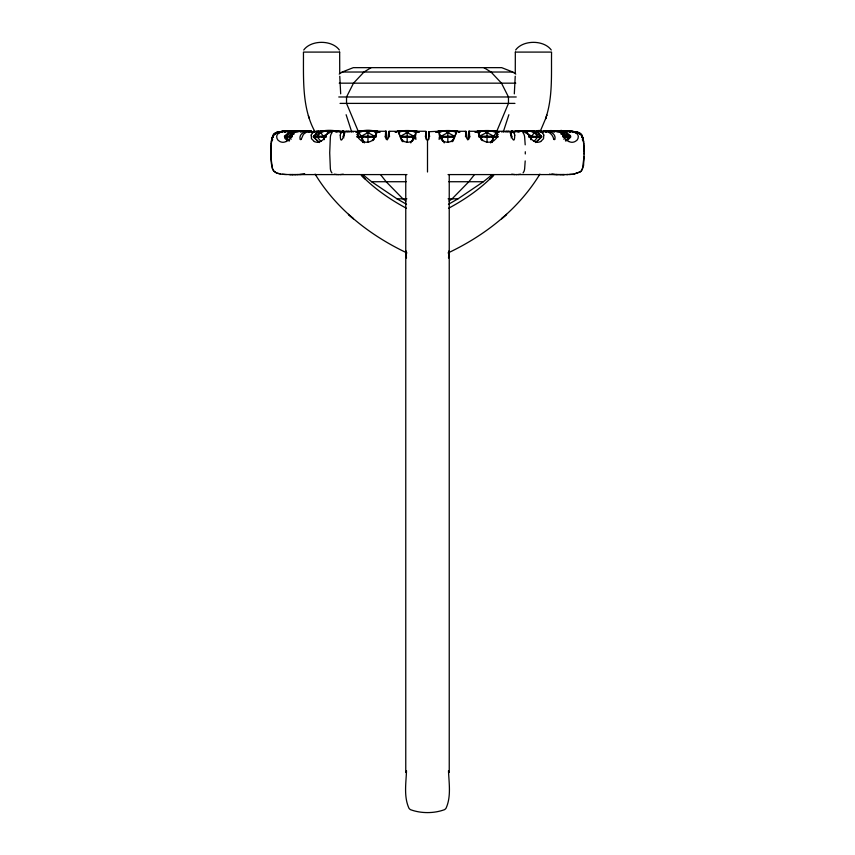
<?xml version="1.0" encoding="UTF-8"?>
<svg xmlns="http://www.w3.org/2000/svg" width="855" height="855" viewBox="0 0 855 855"><rect width="100%" height="100%" fill="white"/><g stroke="black" fill="none" stroke-linecap="round" stroke-linejoin="round"><path stroke-width="1.28" d="M270.96 152.575L270.96 152.019M298.213 131.595A44.417 32.597 63.2 0 1 300.062 131.371L309.04 131.253L309.04 132.14M339.67 52.091L339.724 72.921M331.312 131.328L343.571 131.264L343.571 133.156A3.709 1.069 90 0 0 344.009 136.18L342.834 136.18M348.124 132.151L348.135 131.275L348.808 131.456A28.13 7.738 -89.9 0 1 349.952 132.097M425.801 132.247L425.833 131.264L415.455 131.264L415.498 133.156M425.811 132.407L425.801 131.734M425.833 132.151L425.833 134.716M429.167 132.91L429.178 135.09M429.167 132.44L429.167 131.595M479.185 135.55A3.623 0.631 -89.9 0 1 479.046 133.284L479.27 131.328L468.871 131.275L468.871 136.18M503.499 132.151L503.499 131.275L502.473 131.595A24.218 6.658 -89.9 0 0 501.735 132.055M508.052 132.151L508.062 131.264L508.789 131.456A27.862 7.663 -89.9 0 1 510.072 132.204C511.076 135.913 514.603 145.991 514.731 135.347M535.764 132.899C534.364 129.137 544.058 130.462 543.641 132.14M385.755 131.264L385.829 136.18L385.178 136.18M375.815 135.55A3.623 0.631 89.9 0 0 375.954 133.284L375.73 131.264L386.129 131.275L386.129 136.18M429.167 133.049L428.312 139.333A1.112 1.079 -7.1 0 1 427.938 139.611M439.502 133.156L439.545 131.264L429.199 131.681M525.291 153.964L525.291 151.741M375.73 131.371L375.805 134.801L375.954 132.322M399.488 134.801L399.264 131.328L388.993 131.264L388.993 136.18L389.645 136.18M584.008 156.497L584.04 153.686M584.04 153.964L584.029 151.527M270.971 150.384L270.96 153.547M496.028 133.284L495.986 131.264L523.688 131.328M566.78 133.284L566.747 131.253L571.204 131.328M319.236 132.899L319.257 131.253L306.475 132.097L303.418 134.321L301.216 139.28M399.21 133.027L399.253 131.264M270.971 150.886L270.982 149.732M515.276 72.921L515.33 52.091M288.338 140.819C277.8 135.475 292.485 134.438 295.83 130.676M285.153 136.415L289.578 140.776M289.279 140.776L285.72 137.238L285.73 136.191L288.883 132.557L293.34 130.676L310.376 130.847L313.678 132.322L315.645 131.766M285.72 137.238L286.468 136.394L285.73 136.191M286.457 137.003L289.503 136.169L292.121 136.469M292.121 136.928L289.492 137.217L288.359 136.394M290.753 136.992L290.753 136.394M318.22 141.663L313.774 137.238L313.785 136.191L316.927 132.557C324.494 129.5 334.081 129.757 341.733 132.322M313.197 137.024L314.512 137.003L314.512 136.394L313.208 136.415M314.512 137.003L317.547 136.169L326.439 136.501M326.439 136.96L317.536 137.217L316.414 136.394M318.797 136.992L318.808 136.394M321.63 137.003L321.64 136.394M323.992 139.718L323.179 136.191L320.732 132.504L321.395 130.676L316.927 132.557L315.356 134.438M324.782 137.024L324.793 136.415M270.982 150.309L270.992 149.208M541.589 131.413L541.578 132.119M270.982 149.657L271.003 148.546M429.146 134.801L428.825 138.938M545.96 132.14C545.234 130.708 554.585 129.383 553.816 132.14M584.008 156.347L583.986 157.598M270.992 149.144L271.035 147.445M429.798 136.18L429.135 136.18L429.167 132.653A7.984 0.802 -85.6 0 0 429.178 133.113M514.999 132.076L515.009 131.296L513.289 131.638M497.567 134.801L497.45 133.359M515.234 76.234L514.315 93.858M583.997 156.786L582.479 168.809A8.048 7.439 -90 0 1 580.898 171.438C580.695 171.802 584.371 165.785 583.623 163.615A65.343 65.343 0 0 0 583.901 159.8L583.976 157.748M284.213 131.307L288.253 131.253L288.221 133.284M522.961 132.14L522.982 131.253M271.014 148.481L271.056 146.782M429.114 136.159L429.167 135.603M359.015 131.392L342.524 131.275L343.293 131.51M479.27 131.264L479.42 135.528M525.205 160.932L524.639 168.809A8.048 3.078 -90 0 1 523.987 171.438L523.078 172.892M439.203 133.359L439.256 134.801M479.121 132.91L479.078 131.51M359.004 131.649L358.972 133.284M439.523 131.894L439.534 131.285M271.046 147.295L271.259 143.394M271.067 146.707L271.099 145.906A72.985 72.985 0 0 1 271.238 143.661C271.142 138.606 273.408 132.45 279.125 131.927M449.067 250.804L448.533 258.028M375.762 133.904L375.591 135.464M376.467 130.836L379.802 132.226C372.524 129.704 363.396 129.725 356.108 132.204C363.461 129.981 372.449 129.971 379.791 132.215M398.654 130.804L415.68 130.762L419.014 132.204C411.661 129.981 402.673 129.981 395.331 132.204L398.654 130.836L395.331 132.215M415.68 130.836L419.003 132.215M439.31 130.804L456.346 130.762L459.669 132.204C452.327 129.981 443.339 129.981 435.986 132.204L439.32 130.836L435.997 132.215M456.346 130.836L459.669 132.215M478.533 130.804L495.558 130.762L498.893 132.204C491.54 129.981 482.551 129.981 475.198 132.204L478.533 130.836L475.209 132.215M375.922 131.691L375.773 132.653M284.736 137.024L284.405 136.244C288.21 132.386 298.887 126.401 289.503 136.169L291.106 139.29M312.577 131.873L310.376 130.847M340.632 131.873L338.42 130.847M389.303 136.18L389.42 131.424A26.804 0.641 90 0 1 389.527 131.991M468.711 132.247L467.749 139.814M385.584 132.247C384.611 143.768 389.837 140.37 388.907 131.606M479.206 132.194L479.195 134.801L479.153 133.914M271.27 143.213L273.044 135.774M357.55 133.359L357.433 134.801M415.744 134.801L415.797 133.359M271.398 141.951L271.42 141.759A28.621 28.621 0 0 1 271.73 139.707L271.922 138.841M497.557 135.058L496.381 138.286L493.72 140.84A9.897 9.726 8.9 0 1 483.332 140.744L480.596 138.286L479.27 135.047M455.512 134.801L455.736 131.328L466.007 131.264L466.007 136.18L465.355 136.18M406.51 770.783C406.029 783.137 403.699 796.775 408.989 808.296A7.289 7.289 0 0 0 410.475 809.664C420.981 813.575 434.019 813.575 444.525 809.664A7.289 7.289 0 0 0 446.011 808.296C451.301 796.775 448.971 783.137 448.49 770.783M271.559 140.712L271.73 139.739L272.724 139.718M340.269 135.347C340.397 145.981 343.902 135.934 344.928 132.247A27.862 7.663 89.9 0 1 346.211 131.488L346.938 131.264L346.948 132.151M415.712 135.047L414.579 138.275L412.249 140.819A7.77 7.62 -10.6 0 1 403.09 140.797L400.728 138.275L399.531 135.047M455.469 135.047L454.272 138.275L451.921 140.819A7.77 7.62 10.6 0 1 442.794 140.765L440.421 138.275L439.288 135.047M271.698 139.857L273.344 135.272M271.751 139.589L273.493 135.058A6.402 6.402 0 0 1 274.551 133.904L278.217 132.14A25.885 24.731 89.7 0 1 281.081 131.606L283.358 131.36L282.599 131.424M375.73 135.047L374.405 138.286L371.722 140.829A9.897 9.726 -8.9 0 1 361.302 140.797L358.619 138.286L357.443 135.058M271.805 139.333L272.061 138.275L271.901 138.927M503.819 130.27L508.875 114.72M271.933 138.777L273.493 135.047A5.055 4.168 -48.5 0 1 273.6 134.737M271.954 138.67L272.809 136.212M311.22 135.058L311.487 138.713L314.298 141.556M385.744 131.307L385.712 131.403A28.13 0.673 90 0 0 385.584 131.948M272.328 137.441L272.114 138.104L272.446 137.099M272.189 137.815L272.435 137.153M546.612 115.585C552.779 95.023 551.219 73.284 551.561 52.091L515.351 52.091M545.725 118.375L540.2 131.435M531.008 139.718L531.821 136.191L534.268 132.504L533.606 130.676L516.58 130.847L513.267 132.322M373.763 139.75L374.608 136.234L376.489 133.498M412.559 140.989L413.82 136.234L415.701 133.498M453.225 140.989L454.475 136.234L456.356 133.498M492.02 142.219L493.688 136.234L496.199 132.578L495.558 130.762L498.882 132.215M469.652 137.463L469.652 136.415M492.02 142.464L492.854 140.06M468.85 131.307L468.829 131.403A26.569 0.631 89.9 0 0 468.7 132.172M385.349 136.415L385.349 137.463M340.621 133.893L341.551 132.247A23.961 6.594 -90 0 1 342.417 131.638L343.571 131.264M303.739 50.017C311.113 39.79 331.986 39.79 339.36 50.017M515.64 50.017C523.014 39.79 543.887 39.79 551.261 50.017M428.761 139.098L428.355 139.814M272.574 136.768L273.504 135.047M496.285 132.429L508.469 103.391L508.469 96.978L501.49 83.17L491.016 72.023L483.877 67.652M272.713 136.415L272.521 136.886A8.048 7.439 90 0 1 274.102 134.267L275.224 133.401M530.634 139.493L531.821 137.238L541.803 137.024M372.791 140.648L374.608 137.27L376.147 137.057M410.795 142.892L413.82 137.27L415.359 136.458L400.525 136.234L398.644 133.498M452.06 141.77L454.475 137.27L441.18 137.27L439.641 136.458L454.475 136.234L444.311 130.697L438.679 132.578M490.674 142.892L493.688 137.27L498.07 137.078M539.89 174.121C518.483 209.336 484.956 235.478 448.052 252.941M292.367 135.058L289.514 139.13L286.318 141.545M375.227 135.656L376.489 133.743M561.094 134.353L562.323 132.504L561.66 130.676L544.624 130.847L541.322 132.322L539.355 131.766M292.538 134.801L293.789 133.359M327.454 133.337L324.205 138.638L321.106 141.289M534.225 141.353L537.464 137.217L537.453 136.169L534.268 132.504L531.115 130.676M563.894 139.29L565.497 136.169L562.323 132.504L559.17 130.676M474.279 174.837L468.85 181.73L452.113 198.82L449.035 201.011M286.51 135.379L288.883 132.557M357.23 134.427L359.442 130.762L356.118 132.215M274.113 134.321L275.054 133.519L273.685 134.801L276.657 132.653M331.932 132.792L331.056 134.214A8.048 3.078 90 0 0 330.361 136.907L329.709 152.853L330.361 168.809A8.048 3.078 90 0 0 331.013 171.438L331.932 172.913M493.795 175.083C480.734 188.634 465.077 199.418 448.544 208.289M489.594 179.261L493.014 175.863M536.78 141.663L541.226 137.238L541.215 136.191L538.073 132.557L533.606 130.676L538.073 132.557L539.644 134.438M565.721 140.776C568.949 136.255 574.036 135.026 566.662 140.819M312.353 133.359L311.316 134.801A5.269 4.457 30.2 0 0 311.188 135.047M535.444 142.55L541.226 137.238M565.422 140.776L569.28 137.238L569.27 136.191L566.117 132.557C552.138 126.775 570.894 133.914 570.595 136.244L570.606 137.292L569.858 137.121L569.847 136.415L562.323 132.504L556.68 130.676L554.339 131.937M448.48 204.292L458.013 198.82L483.385 181.73L491.978 174.837M339.221 74.107L342.214 72.023L353.307 67.652L501.693 67.652L512.786 72.023L515.779 74.107M328.609 132.247L330.639 131.456M371.123 67.652L363.984 72.023L353.51 83.17L346.532 96.978L346.532 103.391L358.715 132.429M516.997 132.055L519.071 130.804M545.052 132.055L547.125 130.804M323.885 130.676L313.785 136.191M279.051 133.027C275.267 134.598 276.315 140.167 279.874 141.503A14.396 10.132 -82 0 0 283.037 142.293A13.969 9.694 -78.3 0 0 286.297 141.406M356.93 136.479L361.312 136.234L371.476 130.697L377.108 132.578M442.441 140.989L441.18 136.234L451.355 130.697L455.854 132.204L455.79 133.027M478.853 136.458L490.567 130.697L496.199 132.578L497.77 134.427M563.349 132.044L565.689 130.762L570.21 132.215M540.702 141.556L543.513 138.713L543.78 135.058M323.179 136.191L329.88 132.557L326.375 130.676L320.732 132.504L317.547 136.169L317.536 137.217L320.775 141.353M275.567 133.188L276.101 132.899M303.012 131.959L305.374 130.751L308.74 131.916M331.056 131.959L333.429 130.751L336.795 131.916M295.21 132.44L297.091 131.788M514.368 131.873L516.58 130.922L533.616 130.751M542.423 131.873L544.635 130.922L561.66 130.751M280.985 132.076L284.33 130.697L301.366 130.901M276.892 132.557L277.822 132.247A16.331 16.331 0 0 1 278.794 131.991A16.384 16.384 0 0 0 277.822 132.247A8.326 8.326 0 0 0 273.397 134.93M569.847 136.415L570.595 136.244L569.847 136.522M518.205 131.916L521.571 130.751L523.944 131.959M546.26 131.916L549.626 130.751L551.988 131.959M477.892 132.792L480.147 132.033M399.146 132.204L403.646 130.697L413.82 136.234M477.892 132.578L483.524 130.697L493.688 136.234L498.07 136.479M284.79 132.215L289.311 130.762L291.651 132.044M528.561 136.501L541.792 136.415M562.879 136.469L569.27 136.191M334.187 131.51L334.882 131.36M343.293 174.196L340.13 174.58M511.707 131.51L512.776 131.296M520.727 174.217L517.852 174.559M278.88 131.98L281.584 131.531M279.04 131.937L280.29 131.713A22.401 21.407 89.4 0 0 277.811 132.236A7.919 7.909 0 0 0 272.873 135.656M569.28 137.238L562.879 136.928M356.93 137.078L374.608 137.27M413.82 137.27L400.525 137.27L400.525 136.234L410.689 130.697L416.321 132.578M478.853 137.057L493.688 137.27M281.156 131.585L282.46 131.446M374.608 136.234L364.433 130.697L358.801 132.578L361.312 136.234L376.147 136.458M478.511 133.498L480.392 136.234L493.688 136.234M304.23 174.131L304.84 174.057L302.072 174.345M573.705 174.142L580.449 171.812L573.662 174.142M284.736 136.501L285.153 136.522M285.346 131.467L281.498 132.097A12.408 11.478 63.2 0 0 279.029 132.995M540.702 131.381L541.589 131.296M318.274 131.328L319.257 131.253M283.507 131.349L282.952 131.392A27.916 27.916 0 0 0 277.811 132.204M283.561 131.349L282.93 131.403A20.958 20.819 -39.4 0 0 275.15 133.027A20.873 20.851 -15.7 0 1 282.631 131.595A21.471 21.375 -41.4 0 0 275.192 133.134A19.099 18.66 34.1 0 1 281.594 131.809M301.719 174.377L300.992 174.42M286.831 131.328L288.253 131.253M309.04 131.253C304.476 130.933 298.876 134.064 300.062 139.28A1.09 0.727 -71.7 0 0 300.223 139.525M342.224 131.296L342.588 132.108M284.533 131.285L284.875 132.151M570.392 174.431L572.957 174.228A62.864 62.864 0 0 1 568.457 174.495L567.485 174.538M300.704 174.441L299.891 174.473M570.306 174.431L569.12 174.484M519.017 131.264L519.017 132.108M568.105 174.516L566.94 174.548M297.219 174.559L299.752 174.484A60.897 60.897 0 0 0 303.461 174.228M567.399 174.538L565.989 174.57M297.444 174.559L295.541 174.591M566.299 174.559L563.723 174.591M553.634 130.901L570.67 130.697L574.015 132.076M516.73 174.591L516.163 174.591M582.276 139.718L583.27 139.707L583.933 146.707M564.471 174.58L448.052 174.591M294.9 174.591L295.606 174.58M564.15 174.58L561.778 174.591M292.528 174.591L295.039 174.591M562.708 174.591L563.392 174.591M512.166 136.18L510.991 136.18A3.709 1.069 -90 0 0 511.408 133.156L511.429 131.264L512.231 131.264M339.649 52.091L303.45 52.091C303.611 78.671 301.783 107.634 314.8 131.435M342.214 72.023L512.786 72.023M339.221 83.17L515.779 83.17M338.762 96.978L516.238 96.978M340.055 103.391L514.945 103.391M310.365 130.922L293.34 130.751M338.42 130.922L321.384 130.751M425.202 136.18L425.865 136.18L426.688 139.333A1.112 1.079 7.1 0 0 427.062 139.611M469.823 136.18L469.171 136.18L469.245 131.264M406.948 174.591L290.176 174.591L290.743 174.58M562.034 174.591L560.239 174.591M363.022 174.837L371.615 181.73L406.157 181.73M448.843 181.73L483.385 181.73M371.615 181.73L396.987 198.82L406.884 198.82M448.116 198.82L458.013 198.82M292.966 174.591L289.108 174.57M338.933 174.591L338.452 174.591M291.833 174.591L292.292 174.591M560.527 174.591L557.781 174.559M289.802 174.57L286.468 174.506M556.819 174.538L557.631 174.559M515.02 174.58L511.707 174.196M557.118 174.548L556.295 174.527M337.436 174.57L334.241 174.206M556.445 174.527L555.697 174.506M286.639 174.516L286.543 174.506A62.864 62.864 0 0 1 282.043 174.238L285.559 174.473M556.145 174.516L555.248 174.484A60.897 60.897 0 0 1 551.539 174.228L554.585 174.452M528.561 136.96L531.821 137.238M566.747 131.253L568.169 131.328M335.94 131.264L335.983 132.108M512.412 131.275L512.412 132.108M570.777 131.307L572.401 131.424M553.837 131.253L554.948 131.328A44.417 32.597 -63.2 0 1 556.787 131.595M545.96 131.253C550.513 130.965 556.135 134.053 554.938 139.28A1.09 0.727 71.7 0 1 554.777 139.525M543.641 131.253C548.75 130.868 552.768 134.395 553.784 139.28M315.388 136.928L316.403 136.992M287.333 136.928L288.349 136.992M535.743 131.253L536.726 131.328M314.512 136.394L315.388 136.469M286.468 136.394L287.344 136.469M571.567 131.36L579.84 133.444M583.591 141.877L583.591 141.812A28.621 28.621 0 0 0 583.27 139.707L581.314 134.801L577.178 132.247A27.916 27.916 0 0 0 572.07 131.446L570.125 131.264L570.125 132.151M313.411 131.296L314.298 131.381M572.936 131.478L576.206 131.991A16.331 16.331 0 0 1 577.178 132.247L581.314 134.801M569.654 131.467L573.502 132.097A12.408 11.478 -63.2 0 1 575.971 132.995M573.63 131.563L574.271 131.649M549.979 174.025L549.808 174.003M574.667 131.702L574.699 131.713A22.401 21.407 -89.4 0 1 577.189 132.236A8.326 8.326 0 0 1 581.603 134.93M574.955 131.745L575.832 131.916M520.118 131.36L520.813 131.51M511.429 131.264L512.583 131.627A23.961 6.594 90 0 1 513.449 132.226L514.379 133.893M524.361 131.456L526.391 132.247M557.909 131.788L559.79 132.44M582.127 135.656A7.919 7.909 0 0 0 577.178 132.29L576.783 132.14A25.885 24.731 -89.7 0 0 573.919 131.606M341.754 131.649L340.023 131.296L340.001 132.076M374.853 132.033L377.108 132.792M568.682 141.545L565.486 139.13L562.633 135.058M406.948 252.941C370.044 235.478 336.517 209.336 315.11 174.121M541.215 136.191L534.268 132.504L528.625 130.676L525.12 132.557L531.821 136.191M300.661 131.937L298.32 130.676L292.677 132.504L293.906 134.353M406.456 208.289C389.923 199.418 374.266 188.634 361.205 175.083M396.987 198.82L406.52 204.292M575.949 133.027C579.754 134.62 578.653 140.231 575.126 141.503A14.396 10.132 82 0 1 571.963 142.293A13.969 9.694 78.3 0 1 568.703 141.406M533.894 141.289L530.795 138.638L527.546 133.337M335.93 130.804L338.003 132.055M307.875 130.804L309.948 132.055M579.872 133.466L580.887 134.321A8.048 7.439 -90 0 1 582.469 136.907L583.249 139.589M405.965 201.011L402.887 198.82L386.15 181.73L380.721 174.837M561.211 133.359L562.462 134.801M313.774 137.238L319.556 142.55M542.647 133.359L543.684 134.801A5.269 4.457 -30.2 0 1 543.812 135.047M361.986 175.863L365.406 179.261M523.068 132.792L523.976 134.299A8.048 3.078 -90 0 1 524.639 136.907L525.205 144.837M566.117 132.557L568.49 135.379M426.645 139.814L426.239 139.098M581.667 135.293L583.559 141.588M387.251 139.814L386.289 132.247M439.299 133.498L441.18 136.234M580.449 133.904A6.402 6.402 0 0 1 581.496 135.026L583.313 139.964M581.4 134.737A5.055 4.168 48.5 0 1 581.603 135.005L583.238 139.515M581.507 135.058L582.982 138.446M478.511 133.743L479.773 135.656M581.795 135.496L582.49 136.886M480.392 136.234L482.209 140.648M441.18 137.27L444.205 142.892M402.94 141.77L400.525 137.27L401.775 140.989M361.312 136.234L364.326 142.892M323.179 137.238L324.366 139.493M582.191 136.212L582.886 138.104L582.565 137.11M469.256 131.307L469.288 131.403A28.13 0.673 -90 0 1 469.416 131.948M346.125 114.72L351.181 130.27M386.15 131.307L386.182 131.424A26.569 0.631 -89.9 0 1 386.3 132.172M362.146 140.06L362.98 142.464M480.392 137.27L481.237 139.75M361.312 137.27L362.98 142.219M309.275 118.375L308.388 115.585M426.175 138.938L425.833 132.91M582.928 138.254L583.131 139.076M466.093 131.606C465.163 140.37 470.389 143.768 469.416 132.247M583.356 140.199L583.495 141.075M406.467 258.028L405.933 250.804M583.612 142.016L583.73 143.213M340.685 93.858L339.766 76.234M583.741 143.394L583.762 143.661A72.985 72.985 0 0 1 583.901 145.906L583.954 147.37M465.697 136.18L465.622 133.498M425.843 134.556L425.843 136.18L425.833 133.049M425.865 136.18L425.854 135.603M583.944 146.782L583.976 147.883M271.046 158.485L272.521 168.809A8.048 7.439 90 0 0 274.102 171.438L276.935 173.159L281.156 174.121L276.646 173.052L273.889 171.15L272.36 168.392L271.388 163.679A65.343 65.343 0 0 1 271.099 159.8L271.024 157.822M271.035 158.261L271.003 156.711M583.965 147.445L584.008 149.144M375.74 131.52L375.751 132.151M583.976 147.958L584.018 150.17M455.747 131.264L455.779 132.279M271.014 157.598L270.982 156.048M332.039 132.14L332.018 131.253M301.184 132.14L301.163 131.253M270.992 156.572L270.982 155.471M584.018 150.02L584.029 150.747M313.422 132.119L313.411 131.413M270.982 155.909L270.971 154.242M270.971 155.321L270.96 153.686M584.029 150.533L584.029 151.388M429.189 131.563L429.189 132.407M568.532 136.394L568.543 137.003M566.641 136.394L566.651 136.992M564.247 136.394L564.247 136.992M540.488 136.394L540.488 137.003M538.586 136.394L538.597 136.992M536.192 136.394L536.203 136.992M533.36 136.394L533.37 137.003M530.207 136.415L530.218 137.024M584.029 151.175L584.04 152.019M429.199 131.991L429.167 132.781M425.833 131.798L425.833 132.44M270.96 154.103L270.96 153.269M506.876 132.151L506.865 131.275L506.192 131.456A28.13 7.738 89.9 0 0 505.049 132.097M465.622 133.284L465.58 131.403A26.804 0.641 -90 0 0 465.473 131.991M351.501 132.151L351.501 131.275L352.591 131.617A24.218 6.658 89.9 0 1 353.265 132.055M311.359 131.253L311.359 132.14M495.237 136.458L495.237 137.057M492.085 136.437L492.085 137.046M488.739 136.437L488.739 137.035M487.04 130.697L487.04 142.208M485.351 136.437L485.351 137.035M482.006 136.437L482.006 137.046M452.872 136.437L452.872 137.046M449.527 136.437L449.527 137.035M449.238 174.57L449.238 772.493M447.828 130.697L447.828 142.208M446.139 136.437L446.139 137.035M442.794 136.437L442.794 137.046M427.5 139.707L427.5 172.005M412.206 136.437L412.206 137.046M408.861 136.437L408.861 137.035M407.172 130.697L407.172 142.208M405.762 174.57L405.762 772.493M405.473 136.437L405.473 137.035M402.128 136.437L402.128 137.046M372.994 136.437L372.994 137.046M369.649 136.437L369.649 137.035M367.96 130.697L367.96 142.208M366.261 136.437L366.261 137.035M362.915 136.437L362.915 137.046M359.763 136.458L359.763 137.057M343.892 137.847A11.553 3.901 -86.2 0 1 343.742 137.687M425.993 134.545A10.784 1.005 -85.2 0 1 425.843 135.411M288.509 134.727A3.644 3.538 87.7 0 1 288.082 133.294M358.897 133.85A3.623 1.197 89.5 0 1 358.865 133.294M389.314 136.789A10.794 1.218 85.4 0 1 389.004 135.453M386.15 135.443A10.794 1.24 -85.4 0 1 385.819 136.853M297.113 131.862A30.481 22.572 67.1 0 1 298.235 131.67M293.693 133.124A9.127 6.594 89.8 0 1 295.178 132.29M292.282 134.801A5.354 1.924 -62.6 0 1 292.474 134.524M285.442 131.253A51.097 40.762 -41.3 0 1 286.863 131.136M330.682 131.542A50.392 21.621 60.8 0 1 331.366 131.446M327.39 132.739A10.72 4.307 -85.4 0 1 328.609 131.969M321.074 141.096A13.723 9.448 -77.1 0 1 318.113 142.133M318.113 142.229A14.172 9.961 -81.5 0 1 317.397 142.261A13.637 9.597 -82 0 1 314.319 141.492M312.278 133.198A9.127 6.744 81.9 0 1 313.721 132.354M315.666 131.467A30.898 20.146 -73.2 0 1 316.991 131.253M316.991 131.339A44.364 27.991 -67.7 0 1 318.306 131.189M357.294 134.94A5.045 2.394 62.5 0 1 357.283 134.684M357.54 133.829A18.447 3.677 84.4 0 1 358.256 135.603M363.952 141.438A7.716 4.649 0.9 0 1 363.172 140.936M363.172 141.171A7.396 5.451 4.3 0 1 362.894 140.829M415.669 136.779A20.648 0.588 87.2 0 1 415.872 139.461M511.258 137.687A11.553 3.901 86.2 0 1 511.108 137.847M429.157 135.411A10.784 1.005 85.2 0 1 429.007 134.545M566.918 133.294A3.644 3.538 -87.7 0 1 566.491 134.727M496.135 133.294A3.623 1.197 -89.5 0 1 496.103 133.85M465.996 135.453A10.794 1.218 -85.4 0 1 465.686 136.789M469.181 136.853A10.794 1.24 85.4 0 1 468.85 135.443M556.765 131.67A30.481 22.572 -67.1 0 1 557.888 131.862M559.822 132.29A9.127 6.594 -89.8 0 1 561.308 133.124M562.526 134.524A5.354 1.924 62.6 0 1 562.718 134.801M568.137 131.136A51.097 40.762 41.3 0 1 569.558 131.253M523.634 131.446A50.392 21.621 -60.8 0 1 524.318 131.542M526.391 131.969A10.72 4.307 85.4 0 1 527.61 132.739M536.887 142.133A13.723 9.448 77.1 0 1 533.926 141.096M536.887 142.229A14.172 9.961 81.5 0 0 537.603 142.261A13.637 9.597 82 0 0 540.681 141.492M541.279 132.354A9.127 6.744 -81.9 0 1 542.722 133.198M538.009 131.253A30.898 20.146 73.2 0 1 539.334 131.467M536.694 131.189A44.364 27.991 67.7 0 1 538.009 131.339M573.406 131.809A19.099 18.66 -34.1 0 1 579.786 133.177A21.471 21.375 41.4 0 0 572.369 131.627A20.873 20.851 15.7 0 1 579.829 133.091A20.958 20.819 39.4 0 0 572.048 131.478M497.717 134.684A5.045 2.394 -62.5 0 1 497.706 134.94M496.744 135.603A18.447 3.677 -84.4 0 1 497.46 133.829M491.828 140.936A7.716 4.649 -0.9 0 1 491.048 141.438M492.106 140.829A7.396 5.451 -4.3 0 1 491.828 141.171M439.128 139.461A20.648 0.588 -87.2 0 1 439.331 136.779M341.733 131.734A25.693 11.981 -80.3 0 1 342.727 132.247M376.307 134.043A6.284 2.052 -70.9 0 1 376.307 134.78M301.206 139.269A1.09 0.727 -71.7 0 1 300.704 139.643M340.194 135.186A6.434 1.967 88 0 1 340.579 133.733M512.273 132.247A25.693 11.981 80.3 0 1 513.267 131.734M478.693 134.78A6.284 2.052 70.9 0 1 478.693 134.043M554.297 139.643A1.09 0.727 71.7 0 1 553.794 139.269M576.185 131.991A16.384 16.384 0 0 1 577.178 132.247M514.421 133.733A6.434 1.967 -88 0 1 514.806 135.186M546.751 115.147L545.576 118.856L546.751 115.147M506.513 214.423L501.703 218.698L506.513 214.423M353.297 218.698L348.487 214.423L353.297 218.698M425.811 133.027L425.833 132.653A7.984 0.802 85.6 0 1 425.822 133.113"/></g></svg>
